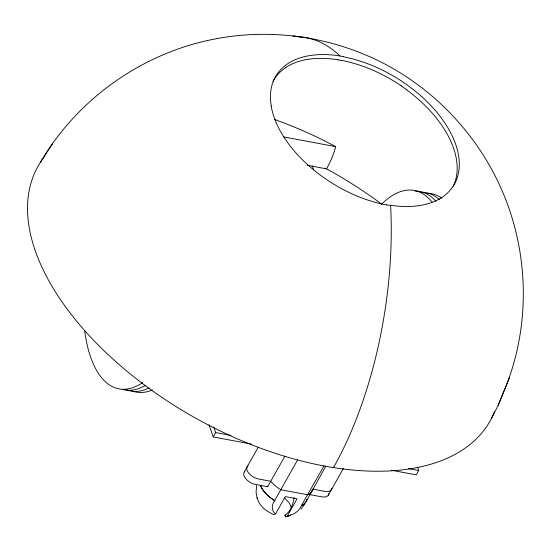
<?xml version="1.0" encoding="UTF-8"?>
<svg xmlns="http://www.w3.org/2000/svg" width="551" height="551" viewBox="0 0 551 551"><rect width="100%" height="100%" fill="white"/><g stroke="black" fill="none" stroke-linecap="round" stroke-linejoin="round"><path stroke-width="0.83" d="M256.552 485.555L256.084 492.635L257.186 498.621M294.241 497.711C292.822 504.137 290.804 511.562 284.895 515.281L285.418 516.769L288.497 516.149L290.659 515.013M306.618 499.84L306.749 499.42M306.342 501.231L325.813 466.153M503.903 391.327C530.606 328.017 529.463 253.894 502.195 190.928C479.611 138.432 439.181 93.939 389.151 66.34C336.399 37.344 273.523 27.467 214.449 39.08C142.385 52.903 77.484 98.904 40.457 162.242M491.327 418.732L498.097 405.474L503.58 392.043M498.097 405.474L509.344 377.993M306.204 501.155L304.056 504.027L301.349 505.625C298.979 512.471 291.775 515.13 285.418 516.769M251.325 444.065L213.265 436.957L215.723 432.597L213.74 426.908M244.307 471.918L258.24 447.185M244.961 471.257A10.593 5.799 29.4 0 0 245.622 478.55A10.593 5.799 29.4 0 0 255.767 484.508L267.676 486.733L284.95 456.063M260.396 485.5A26.172 14.333 29.4 0 0 273.172 499.729L274.646 500.639L297.506 460.071M257.186 497.711C258.777 505.935 266.484 511.376 273.695 514.579L275.59 513.89L285.328 496.609L297.051 498.793L287.312 516.073M301.349 505.625L324.029 465.843M312.472 489.825L309.786 494.598L321.694 496.816A10.593 5.799 29.4 0 0 328.878 493.613M328.231 495.328L343.425 468.371M417.575 467.262L418.712 470.513L416.253 474.872L391.727 470.292M44.624 155.885L52.552 143.625M304.414 504.599L301.039 508.91M260.499 485.348C263.226 491.988 268.881 496.988 274.88 500.68C271.416 504.323 271.202 510.908 275.59 513.89M285.735 67.477L286.1 67.243A104.256 61.602 31.8 0 1 337.956 59.763M301.583 505.666L302.589 505.219A26.172 14.333 29.4 0 0 306.886 499.482M284.895 515.281L285.625 515.192M292.987 35.953L300.529 36.876M337.97 59.811L341.152 60.362M343.273 56.601L340.084 56.05A259.452 122.088 -81 0 0 298.112 36.717M386.396 204.758L390.618 205.475A259.452 122.088 -81 0 1 333.507 467.613L333.265 467.007M283.703 136.93L335.662 146.635A128.7 91.432 -19.3 0 1 326.523 168.868L307.334 165.279M215.723 432.597L230.952 435.442M408.56 468.619L418.712 470.513M312.858 489.143L324.766 491.368A10.593 5.799 29.4 0 0 331.943 488.165M401.149 85.804L406.783 89.779M284.846 498.152L289.378 503.146L291.293 507.636M267.056 486.016L267.676 486.733M312.21 165.748L313.636 169.811M209.008 424.766L213.265 436.957M325.138 168.11A254.624 139.424 29.4 0 1 381.457 204.008M494.536 411.755A259.452 142.068 29.4 0 1 192.898 416.604A259.452 142.068 29.4 0 1 44.734 156.264M271.257 106.061A104.463 61.622 31.8 0 1 340.063 55.968M343.328 56.787A104.47 61.588 31.7 0 1 456.318 146.229A104.47 61.588 31.7 0 1 390.542 205.241M274.384 119.436A252.881 138.466 29.4 0 1 335.662 146.635M341.303 60.348A104.256 61.602 31.8 0 1 401.259 85.839M386.451 204.951A104.504 61.85 31.8 0 1 271.195 106.04M272.972 81.396A104.552 61.987 31.9 0 1 285.831 67.553M406.679 89.882A104.525 61.808 31.7 0 1 453.191 186.293M248.033 465.809A10.593 5.799 29.4 0 0 248.694 473.102A10.593 5.799 29.4 0 0 258.839 479.053L270.748 481.278L272.049 482.772A26.172 14.333 29.4 0 0 279.316 488.827L280.79 489.736L307.727 494.764L308.732 494.316A26.172 14.333 29.4 0 0 312.486 490.328M415.068 191.066A124.622 55.107 -79.4 0 1 435.986 201.315M420.461 192.244A124.622 55.107 -79.4 0 1 439.422 199.662M427.604 193.263A124.622 55.107 -79.4 0 1 441.95 198.277M381.574 204.173A124.622 55.107 -79.4 0 1 432.08 202.176M149.025 387.952A124.622 55.107 -79.4 0 1 126.558 389.894M144.892 385.679A124.622 55.107 -79.4 0 1 122.673 389.481M142.723 382.573A124.622 55.107 -79.4 0 1 84.689 330.924M152.255 390.012A124.622 55.107 -79.4 0 1 132.054 390.921"/></g></svg>
